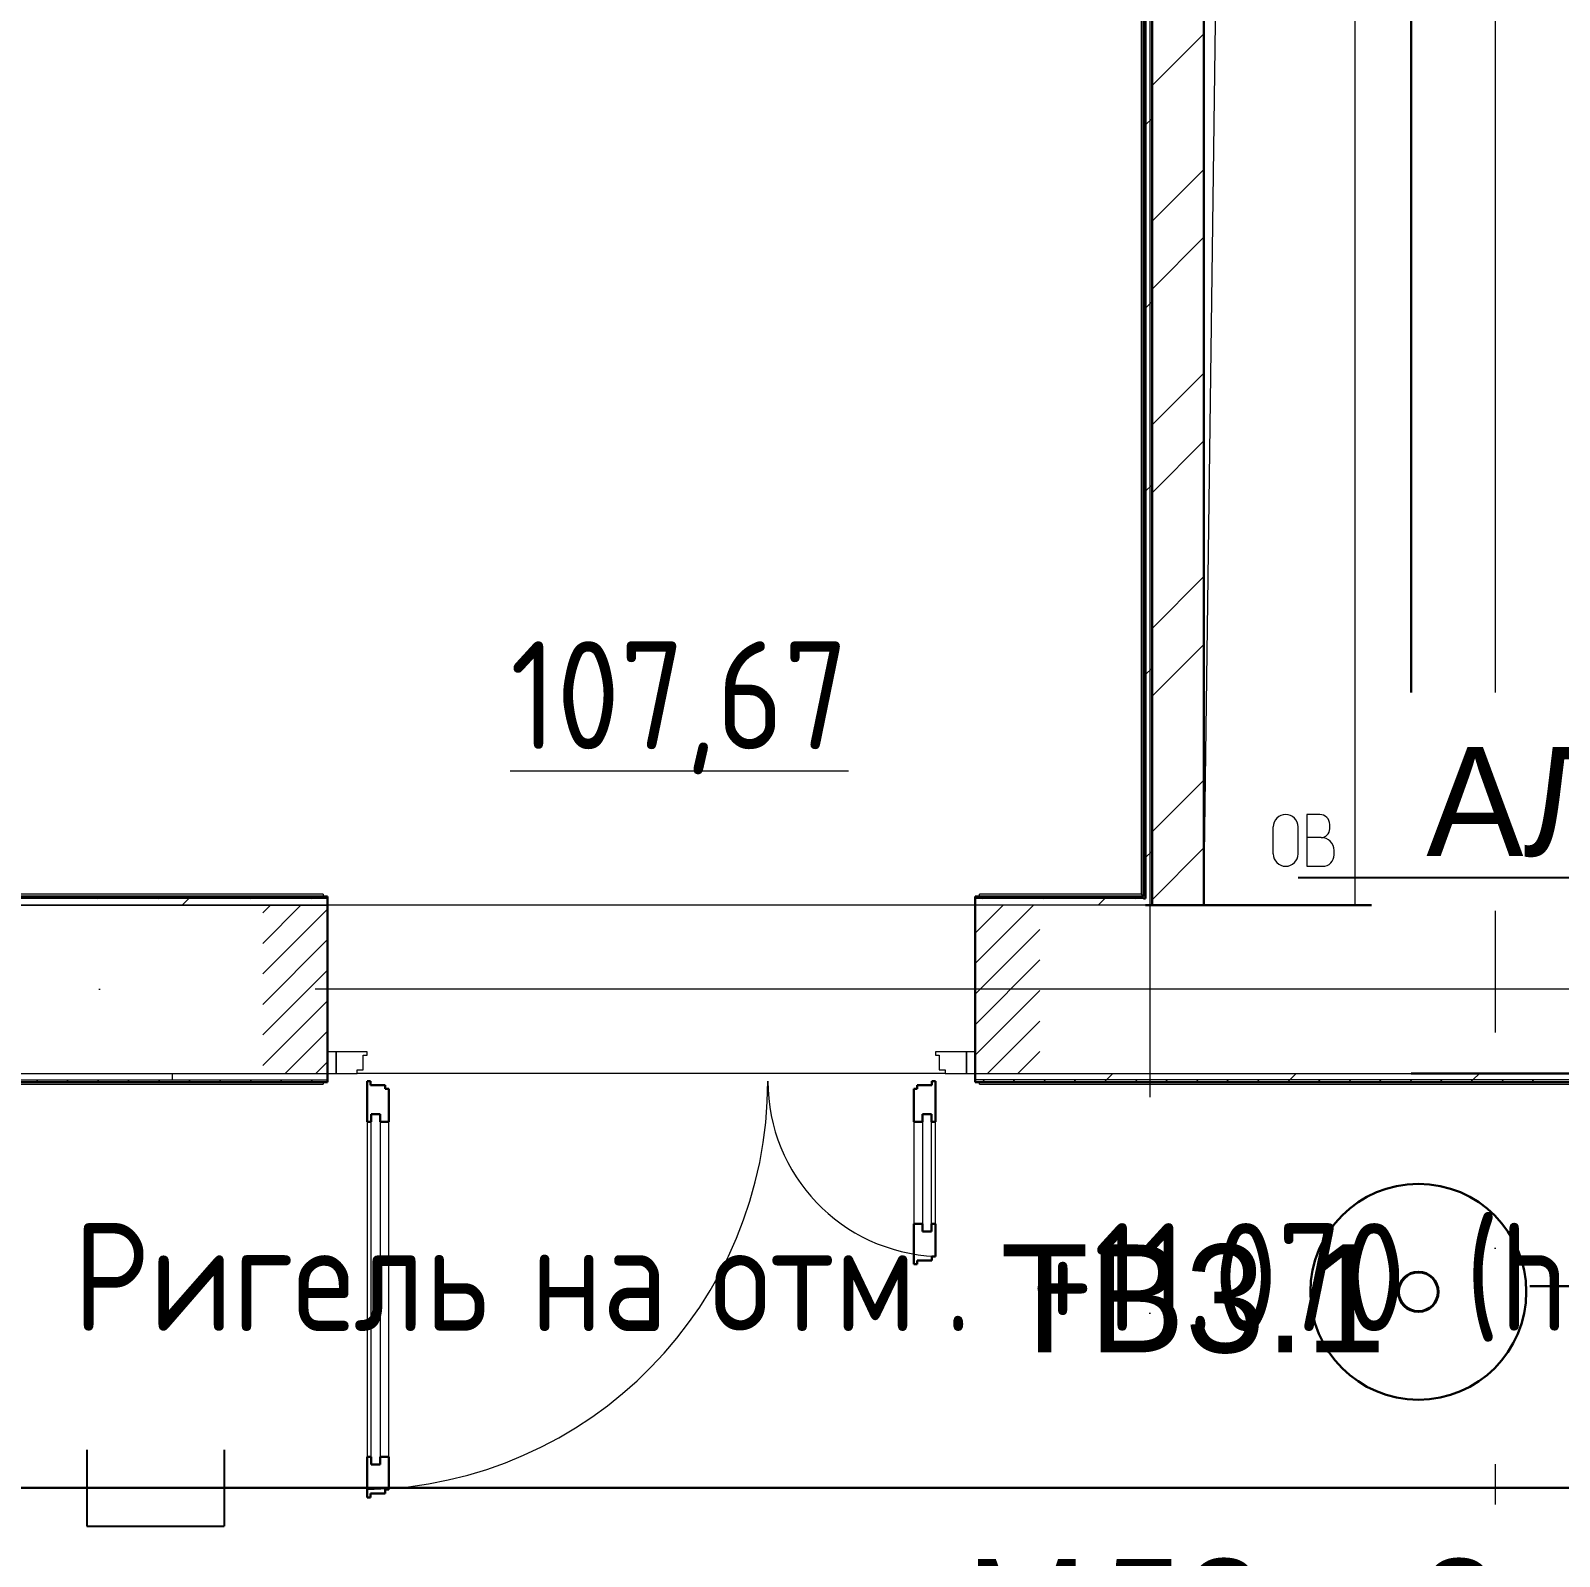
# Model space of a CAD drawing. Header units: millimetres. Extents: x -259793 to 503324, y -44556 to 93494.
# Drawn here: x 284353 to 287894, y -10477 to -6943 of the extents above; entities that cross this region are included whole.
import ezdxf
from ezdxf import colors
from ezdxf.entities.mleader import LeaderData, LeaderLine
from ezdxf.math import Vec2, Vec3

# ---------------------------------------------------------------- set-up
doc = ezdxf.new("R2010")
doc.units = ezdxf.units.MM
doc.linetypes.add('ADSK_Линия сетки', pattern=[25, 20, -2.5, 0, -2.5])
doc.linetypes.add('ADSK_Штриховая_ш2 п1_5', pattern=[4.5, 3, -1.5])
doc.layers.add('PDF _06 ТВ кабель эфирный', color=5, linetype='Continuous')
for name, color, linetype, lineweight in [('RC-Выноски', 7, 'Continuous', 0), ('Text', 7, 'Continuous', 15), ('Аннотация', 7, 'Continuous', 18), ('Двери', 252, 'Continuous', 9), ('лс', 5, 'Continuous', 30), ('Марки помещений', 252, 'Continuous', 20), ('Ограждение', 252, 'Continuous', 9), ('Оси', 252, 'Continuous', 9), ('Перекрытие', 252, 'Continuous', 18), ('Примечания', 7, 'Continuous', 25), ('Стены внутренние', 7, 'Continuous', 18), ('Стены наружные', 7, 'Continuous', 18), ('Стены штриховка', 7, 'Continuous', 9)]:
    doc.layers.add(name, color=color, linetype=linetype, lineweight=lineweight)
doc.layers.add('Двери открывание', color=7, linetype='Continuous', lineweight=9, true_color=0xc0c0c0)
doc.styles.add('GOST Common_2', font='', dxfattribs={"width": 0.9, "height": 250})
doc.styles.add('Mipgost_5', font='', dxfattribs={"height": 250})
doc.styles.get('GOST Common_2').set_extended_font_data('GOST type B')
doc.styles.get('Mipgost_5').set_extended_font_data('Mipgost')

# ---------------------------------------------------------------- blocks, each defined once
blk = doc.blocks.new('РозеткаТВ')
at = {"layer": 'Text', "color": 3, "lineweight": 30}
blk.add_circle((-3.6, 3.2), 250, dxfattribs=at)
at = {"layer": 'Text', "color": 3, "lineweight": 40}
blk.add_circle((-3.6, 3.2), 45.8, dxfattribs=at)
blk = doc.blocks.new('_None')
blk = doc.blocks.new('3 этаж')
at = {"color": 251, "lineweight": 18, "true_color": 0x636466}
for p, q in [((287420.8, -3298.4), (287420.8, -8968.4)), ((287070.8, -8968.4), (287145.2, -3365.7)), ((287339, -8758.6), (287309, -8758.6)), ((287309, -8758.6), (287309, -8878.6)), ((287362.3, -8792), (287362.3, -8782)), ((287231.5, -8849.9), (287231.5, -8787.3)), ((287288.8, -8849.9), (287288.8, -8787.3)), ((287342.3, -8812), (287309, -8812)), ((287372.3, -8852), (287372.3, -8842)), ((287309, -8878.6), (287345.7, -8878.6))]:
    blk.add_line(p, q, dxfattribs=at)
for centre, radius, start, end in [((287260.2, -8787.3), 28.7, 0, 180), ((287339, -8782), 23.3, 0, 90), ((287342.3, -8792), 20, 270, 0), ((287342.3, -8842), 30, 0, 90), ((287260.2, -8849.9), 28.7, 180, 0), ((287345.7, -8852), 26.7, 270, 0)]:
    blk.add_arc(centre, radius, start, end, dxfattribs=at)
at = {"layer": 'Двери', "color": 251, "linetype": 'Continuous', "lineweight": 18, "true_color": 0x636466}
for p, q in [((284979.4, -8968.4), (284890.8, -9057.1)), ((284908.7, -8968.4), (284890.8, -8986.4)), ((285040.8, -8977.8), (284890.8, -9127.8)), ((286676.5, -8968.4), (286540.8, -9104.1)), ((286605.8, -8968.4), (286540.8, -9033.4)), ((286690.8, -9024.8), (286540.8, -9174.8)), ((285040.8, -9048.5), (284890.8, -9198.5)), ((286690.8, -9095.6), (286540.8, -9245.6)), ((285040.8, -9119.2), (284890.8, -9269.2)), ((286690.8, -9166.3), (286540.8, -9316.3)), ((285040.8, -9189.9), (284890.8, -9339.9)), ((286690.8, -9237), (286569.3, -9358.4)), ((285040.8, -9260.6), (284943, -9358.4)), ((286690.8, -9307.7), (286640, -9358.4)), ((285040.8, -9331.3), (285013.7, -9358.4))]:
    blk.add_line(p, q, dxfattribs=at)
at = {"layer": 'Двери', "color": 251, "linetype": 'ADSK_Штриховая_ш2 п1_5', "true_color": 0x636466}
for p, q in [((285040.8, -8968.4), (284890.8, -8968.4)), ((285040.8, -9358.4), (285040.8, -8968.4)), ((286690.8, -8968.4), (286540.8, -8968.4)), ((286540.8, -8968.4), (286540.8, -9358.4)), ((284890.8, -9358.4), (285040.8, -9358.4)), ((286540.8, -9358.4), (286690.8, -9358.4))]:
    blk.add_line(p, q, dxfattribs=at)
at = {"layer": 'Двери', "color": 251, "true_color": 0x636466}
for p, q in [((285040.8, -9308.4), (285040.8, -9358.4)), ((285060.8, -9308.4), (285040.8, -9308.4)), ((285060.8, -9358.4), (285060.8, -9308.4)), ((285132.8, -9308.4), (285060.8, -9308.4)), ((285060.8, -9308.4), (285060.8, -9358.4)), ((285132.8, -9316.4), (285132.8, -9308.4)), ((286520.8, -9308.4), (286448.8, -9308.4)), ((286448.8, -9308.4), (286448.8, -9316.4)), ((286540.8, -9308.4), (286520.8, -9308.4)), ((286520.8, -9308.4), (286520.8, -9358.4)), ((286520.8, -9358.4), (286520.8, -9308.4)), ((286540.8, -9358.4), (286540.8, -9308.4)), ((285123.8, -9350.4), (285123.8, -9316.4)), ((285123.8, -9316.4), (285132.8, -9316.4)), ((286448.8, -9316.4), (286457.8, -9316.4)), ((286457.8, -9316.4), (286457.8, -9350.4)), ((285040.8, -9358.4), (285060.8, -9358.4)), ((285060.8, -9358.4), (285109.8, -9358.4)), ((285109.8, -9358.4), (285109.8, -9350.4)), ((285109.8, -9350.4), (285123.8, -9350.4)), ((286457.8, -9350.4), (286471.8, -9350.4)), ((286471.8, -9350.4), (286471.8, -9358.4)), ((286471.8, -9358.4), (286520.8, -9358.4)), ((286520.8, -9358.4), (286540.8, -9358.4)), ((285141.8, -9452.4), (285162.8, -9452.4)), ((285141.8, -10264.4), (285141.8, -9452.4)), ((285162.8, -9452.4), (285162.8, -10264.4)), ((286418.8, -9452.4), (286418.8, -9724.4)), ((286439.8, -9452.4), (286418.8, -9452.4)), ((286439.8, -9724.4), (286439.8, -9452.4)), ((285132.8, -9470.4), (285132.8, -10246.4)), ((285182.8, -10246.4), (285182.8, -9470.4)), ((286398.8, -9470.4), (286398.8, -9706.4)), ((286448.8, -9706.4), (286448.8, -9470.4)), ((286418.8, -9724.4), (286439.8, -9724.4)), ((285162.8, -10264.4), (285141.8, -10264.4))]:
    blk.add_line(p, q, dxfattribs=at)
at = {"layer": 'Двери', "color": 251, "lineweight": 30, "true_color": 0x636466}
for p, q in [((285140.8, -9376.4), (285132.8, -9376.4)), ((285132.8, -9376.4), (285132.8, -9470.4)), ((285140.8, -9385.4), (285140.8, -9376.4)), ((286448.8, -9376.4), (286440.8, -9376.4)), ((286440.8, -9376.4), (286440.8, -9385.4)), ((286448.8, -9470.4), (286448.8, -9376.4)), ((285174.8, -9385.4), (285140.8, -9385.4)), ((285174.8, -9394.4), (285174.8, -9385.4)), ((285182.8, -9394.4), (285174.8, -9394.4)), ((285182.8, -9470.4), (285182.8, -9394.4)), ((286406.8, -9394.4), (286398.8, -9394.4)), ((286398.8, -9394.4), (286398.8, -9470.4)), ((286406.8, -9385.4), (286406.8, -9394.4)), ((286440.8, -9385.4), (286406.8, -9385.4)), ((285141.8, -9452.4), (285141.8, -9470.4)), ((285162.8, -9452.4), (285141.8, -9452.4)), ((285162.8, -9470.4), (285162.8, -9452.4)), ((286418.8, -9470.4), (286418.8, -9452.4)), ((286418.8, -9452.4), (286439.8, -9452.4)), ((286439.8, -9452.4), (286439.8, -9470.4)), ((285141.8, -9470.4), (285132.8, -9470.4)), ((285182.8, -9470.4), (285162.8, -9470.4)), ((286398.8, -9470.4), (286418.8, -9470.4)), ((286439.8, -9470.4), (286448.8, -9470.4)), ((286398.8, -9706.4), (286398.8, -9800.4)), ((286398.8, -9706.4), (286418.8, -9706.4)), ((286418.8, -9706.4), (286418.8, -9724.4)), ((286418.8, -9724.4), (286439.8, -9724.4)), ((286439.8, -9706.4), (286448.8, -9706.4)), ((286439.8, -9724.4), (286439.8, -9706.4)), ((286448.8, -9782.4), (286448.8, -9706.4)), ((286398.8, -9800.4), (286406.8, -9800.4)), ((286406.8, -9800.4), (286406.8, -9791.4)), ((286406.8, -9791.4), (286440.8, -9791.4)), ((286440.8, -9791.4), (286440.8, -9782.4)), ((286440.8, -9782.4), (286448.8, -9782.4)), ((285132.8, -10246.4), (285132.8, -10340.4)), ((285141.8, -10246.4), (285132.8, -10246.4)), ((285141.8, -10264.4), (285141.8, -10246.4)), ((285162.8, -10264.4), (285141.8, -10264.4)), ((285162.8, -10246.4), (285162.8, -10264.4)), ((285182.8, -10246.4), (285162.8, -10246.4)), ((285182.8, -10322.4), (285182.8, -10246.4)), ((285140.8, -10340.4), (285140.8, -10331.4)), ((285140.8, -10331.4), (285174.8, -10331.4)), ((285174.8, -10331.4), (285174.8, -10322.4)), ((285174.8, -10322.4), (285182.8, -10322.4)), ((285132.8, -10340.4), (285140.8, -10340.4))]:
    blk.add_line(p, q, dxfattribs=at)
at = {"layer": 'Двери открывание', "color": 251, "true_color": 0x636466}
for centre, radius, start, end in [((285114.8, -9376.4), 946, 271.0903, 0), ((286466.8, -9376.4), 406, 180, 267.459)]:
    blk.add_arc(centre, radius, start, end, dxfattribs=at)
at = {"layer": 'Ограждение', "color": 251, "true_color": 0x636466}
for p, q in [((286925.8, -3163.4), (286925.8, -8943.4)), ((285030.8, -8943.4), (279350.8, -8943.4)), ((285030.8, -8943.4), (285030.8, -8948.4)), ((286550.8, -8948.4), (286550.8, -8943.4)), ((286925.8, -8943.4), (286550.8, -8943.4)), ((286925.8, -8943.4), (286930.8, -8948.4)), ((273550.8, -9383.4), (285030.8, -9383.4)), ((285030.8, -9378.4), (285030.8, -9383.4)), ((286550.8, -9383.4), (286550.8, -9378.4)), ((286550.8, -9383.4), (288920.8, -9383.4))]:
    blk.add_line(p, q, dxfattribs=at)
at = {"layer": 'Оси', "color": 251, "linetype": 'ADSK_Линия сетки', "ltscale": 200, "true_color": 0x636466}
for p, q in [((286945.8, 34587.2), (286945.8, -30119.6)), ((287745.8, -263.4), (287745.8, -31389.6)), ((314013.1, -9163.4), (237073.5, -9163.4))]:
    blk.add_line(p, q, dxfattribs=at)
at = {"layer": 'Перекрытие', "color": 251, "true_color": 0x636466}
blk.add_line((287420.8, -3298.4), (287420.8, -8968.4), dxfattribs=at)
at = {"layer": 'Стены внутренние', "color": 251, "lineweight": 30, "true_color": 0x636466}
for p, q in [((287550.8, -3298.4), (287550.8, -8968.4)), ((285040.8, -9358.4), (285040.8, -8968.4)), ((286540.8, -8968.4), (286540.8, -9358.4)), ((286950.8, -8968.4), (286935.8, -8968.4)), ((287550.8, -8968.4), (287070.8, -8968.4))]:
    blk.add_line(p, q, dxfattribs=at)
at = {"layer": 'Стены внутренние', "color": 251, "true_color": 0x636466}
for p, q in [((286935.8, -8968.4), (281710.8, -8968.4)), ((281710.8, -9358.4), (285040.8, -9358.4)), ((286471.8, -9358.4), (285109.8, -9358.4)), ((286540.8, -9358.4), (287550.8, -9358.4))]:
    blk.add_line(p, q, dxfattribs=at)
at = {"layer": 'Стены наружные', "color": 251, "lineweight": 30, "true_color": 0x636466}
for p, q in [((286930.8, -3158.4), (286930.8, -8948.4)), ((286935.8, -3163.4), (286935.8, -8953.4)), ((286950.8, -3178.4), (286950.8, -8968.4)), ((287070.8, -8968.4), (287070.8, -3298.4)), ((285040.8, -8948.4), (273540.8, -8948.4)), ((285040.8, -8968.4), (285040.8, -8948.4)), ((286540.8, -8948.4), (286540.8, -8968.4)), ((286930.8, -8948.4), (286540.8, -8948.4)), ((286935.8, -8953.4), (286930.8, -8953.4)), ((286950.8, -8968.4), (287070.8, -8968.4)), ((273540.8, -9378.4), (285040.8, -9378.4)), ((285040.8, -9378.4), (285040.8, -9358.4)), ((286540.8, -9358.4), (286540.8, -9378.4)), ((286540.8, -9378.4), (288915.8, -9378.4)), ((287940.8, -9358.4), (287550.8, -9358.4))]:
    blk.add_line(p, q, dxfattribs=at)
at = {"layer": 'Стены наружные', "color": 251, "linetype": 'Continuous', "lineweight": 9, "true_color": 0x636466}
for p, q in [((286930.8, -6954.4), (286935.8, -6949.4)), ((286950.8, -7070.4), (287070.8, -6950.4)), ((286930.8, -7025.2), (286935.8, -7020.2)), ((286930.8, -7095.9), (286935.8, -7090.9)), ((286935.8, -7161.6), (286950.8, -7146.6)), ((286930.8, -7166.6), (286935.8, -7161.6)), ((286930.8, -7237.3), (286935.8, -7232.3)), ((286950.8, -7384.7), (287070.8, -7264.7)), ((286930.8, -7308), (286935.8, -7303)), ((286930.8, -7378.7), (286935.8, -7373.7)), ((286950.8, -7541.8), (287070.8, -7421.8)), ((286930.8, -7449.4), (286935.8, -7444.4)), ((286930.8, -7520.1), (286935.8, -7515.1)), ((286935.8, -7585.8), (286950.8, -7570.8)), ((286930.8, -7590.8), (286935.8, -7585.8)), ((286930.8, -7661.5), (286935.8, -7656.5)), ((286930.8, -7732.3), (286935.8, -7727.3)), ((286988.5, -7818.4), (287070.8, -7736.2)), ((286930.8, -7803), (286935.8, -7798)), ((286950.8, -7856.2), (286988.5, -7818.4)), ((286930.8, -7873.7), (286935.8, -7868.7)), ((286950.8, -8013.3), (287070.8, -7893.3)), ((286930.8, -7944.4), (286935.8, -7939.4)), ((286935.8, -8010.1), (286950.8, -7995.1)), ((286930.8, -8015.1), (286935.8, -8010.1)), ((286930.8, -8085.8), (286935.8, -8080.8)), ((286930.8, -8156.5), (286935.8, -8151.5)), ((286950.8, -8327.6), (287070.8, -8207.6)), ((286930.8, -8227.2), (286935.8, -8222.2)), ((286930.8, -8297.9), (286935.8, -8292.9)), ((286930.8, -8368.7), (286935.8, -8363.7)), ((286950.8, -8484.8), (287070.8, -8364.8)), ((286935.8, -8434.4), (286950.8, -8419.4)), ((286930.8, -8439.4), (286935.8, -8434.4)), ((286930.8, -8510.1), (286935.8, -8505.1)), ((286930.8, -8580.8), (286935.8, -8575.8)), ((286930.8, -8651.5), (286935.8, -8646.5)), ((286950.8, -8799.1), (287070.8, -8679.1)), ((286930.8, -8722.2), (286935.8, -8717.2)), ((286930.8, -8792.9), (286935.8, -8787.9)), ((286935.8, -8858.6), (286950.8, -8843.6)), ((286950.8, -8956.2), (287070.8, -8836.2)), ((286930.8, -8863.6), (286935.8, -8858.6)), ((284366.1, -8953.4), (284371.1, -8948.4)), ((284436.8, -8953.4), (284441.8, -8948.4)), ((284507.5, -8953.4), (284512.5, -8948.4)), ((284578.2, -8953.4), (284583.2, -8948.4)), ((284648.9, -8953.4), (284653.9, -8948.4)), ((284704.6, -8968.4), (284719.6, -8953.4)), ((284719.6, -8953.4), (284724.6, -8948.4)), ((284790.4, -8953.4), (284795.4, -8948.4)), ((284861.1, -8953.4), (284866.1, -8948.4)), ((284931.8, -8953.4), (284936.8, -8948.4)), ((285002.5, -8953.4), (285007.5, -8948.4)), ((286558.1, -8953.4), (286563.1, -8948.4)), ((286628.8, -8953.4), (286633.8, -8948.4)), ((286699.5, -8953.4), (286704.5, -8948.4)), ((286770.3, -8953.4), (286775.3, -8948.4)), ((286826, -8968.4), (286841, -8953.4)), ((286841, -8953.4), (286846, -8948.4)), ((286911.7, -8953.4), (286916.7, -8948.4)), ((286930.8, -8934.3), (286935.8, -8929.3)), ((284365.4, -9378.4), (284370.4, -9373.4)), ((284436.1, -9378.4), (284441.1, -9373.4)), ((284506.8, -9378.4), (284511.8, -9373.4)), ((284577.5, -9378.4), (284582.5, -9373.4)), ((284648.2, -9378.4), (284653.2, -9373.4)), ((284681.8, -9373.4), (284681.8, -9358.4)), ((284718.9, -9378.4), (284723.9, -9373.4)), ((284789.6, -9378.4), (284794.6, -9373.4)), ((284860.3, -9378.4), (284865.3, -9373.4)), ((284931, -9378.4), (284936, -9373.4)), ((285001.8, -9378.4), (285006.8, -9373.4)), ((286557.4, -9378.4), (286562.4, -9373.4)), ((286628.1, -9378.4), (286633.1, -9373.4)), ((286698.8, -9378.4), (286703.8, -9373.4)), ((286769.5, -9378.4), (286774.5, -9373.4)), ((286840.2, -9378.4), (286845.2, -9373.4)), ((286845.2, -9373.4), (286860.2, -9358.4)), ((286910.9, -9378.4), (286915.9, -9373.4)), ((286981.7, -9378.4), (286986.7, -9373.4)), ((287052.4, -9378.4), (287057.4, -9373.4)), ((287123.1, -9378.4), (287128.1, -9373.4)), ((287193.8, -9378.4), (287198.8, -9373.4)), ((287264.5, -9378.4), (287269.5, -9373.4)), ((287269.5, -9373.4), (287284.5, -9358.4)), ((287335.2, -9378.4), (287340.2, -9373.4)), ((287405.9, -9378.4), (287410.9, -9373.4)), ((287476.6, -9378.4), (287481.6, -9373.4)), ((287547.3, -9378.4), (287552.3, -9373.4)), ((287618, -9378.4), (287623, -9373.4)), ((287688.8, -9378.4), (287693.8, -9373.4)), ((287693.8, -9373.4), (287708.8, -9358.4)), ((287759.5, -9378.4), (287764.5, -9373.4)), ((287830.2, -9378.4), (287835.2, -9373.4))]:
    blk.add_line(p, q, dxfattribs=at)
at = {"layer": 'Стены наружные', "color": 251, "true_color": 0x636466}
blk.add_line((281710.8, -8968.4), (285040.8, -8968.4), dxfattribs=at)
at = {"layer": 'Стены штриховка', "color": 251, "true_color": 0x636466}
for p, q in [((285040.8, -8953.4), (273540.8, -8953.4)), ((286930.8, -8953.4), (286540.8, -8953.4)), ((273540.8, -9373.4), (285040.8, -9373.4)), ((288910.8, -9373.4), (286540.8, -9373.4))]:
    blk.add_line(p, q, dxfattribs=at)
at = {"layer": 'Аннотация', "color": 251, "true_color": 0x636466, "style": 'GOST Common_2', "width": 0.9}
for s, p in [('. +11.070 (h', (286470.1, -9955.1)), ('Ригель', (284452, -9955.1)), ('на', (285511.7, -9955.1)), ('отм', (285928.4, -9955.1))]:
    blk.add_text(s, height=250, dxfattribs=at).set_placement(p)
at = {"layer": 'Марки помещений', "color": 251, "true_color": 0x636466, "style": 'GOST Common_2', "width": 0.9}
blk.add_text('%%U107,67', height=250, dxfattribs=at).set_placement((285464, -8607.4))

msp = doc.modelspace()

# ---------------------------------------------------------------- linework, layer by layer
at = {"layer": 'PDF _06 ТВ кабель эфирный', "color": 0, "lineweight": 25}
msp.add_line((284483.11347, -10406.83462), (284801.76305, -10406.83462), dxfattribs=at)
for points in [[(284483.11347, -10230.46633), (284483.11347, -10318.65048)], [(284801.76305, -10230.46633), (284801.76305, -10318.65048)], [(284483.11347, -10318.65048), (284483.11347, -10406.83462)], [(284801.76305, -10318.65048), (284801.76305, -10406.83462)]]:
    msp.add_lwpolyline(points, dxfattribs=at)
at = {"layer": 'лс', "color": 104}
for p, q in [((290435.03428, -9844.01541), (287825.4548, -9851.47693)), ((259881.49909, -10318.65048), (291435.0303, -10318.65048))]:
    msp.add_line(p, q, dxfattribs=at)

# ---------------------------------------------------------------- block references
msp.add_blockref('3 этаж', (0, 0))

# ---------------------------------------------------------------- texts
at = {"layer": 'Примечания', "lineweight": 25, "ltscale": 100, "insert": (286599.69356, -9754.57512), "char_height": 250, "width": 3010.3388609, "attachment_point": 1, "style": 'Mipgost_5'}
msp.add_mtext('ТВ3.1', dxfattribs=at)

# ---------------------------------------------------------------- next in the draw order: leaders
at = {"layer": 'RC-Выноски', "lineweight": 5}
ml = msp.add_multileader_mtext('Standard', dxfattribs=at)
ml.set_content('МЛ2 с 2 этажа\\PМЛ1 на 1 этаж ', color=256, style='Mipgost_5')
ml.set_leader_properties()
ml.set_arrow_properties(name='NONE')
ml.build(insert=Vec2(0, 0))
ml.multileader.update_dxf_attribs({"has_text_frame": 1, "text_left_attachment_type": 6, "text_right_attachment_type": 6, "dogleg_length": 2, "arrow_head_size": 404, "scale": 100})
ctx = ml.context
ctx.base_point, ctx.scale, ctx.char_height, ctx.arrow_head_size, ctx.landing_gap_size, ctx.plane_origin = Vec3(286418.87843, -10786.24733), 100, 252.5, 404, 101, Vec3(-186330.54955, -453275.61783)
ctx.left_attachment, ctx.right_attachment = 6, 6
notes = []
notes.append((ctx, [(1, (1, 1, 0), (288789.49272, -10786.24733), (-1, 0), 202, [(0, [(290470.85289, -9245.33442)], 0, [])])]))
ctx.mtext.insert, ctx.mtext.flow_direction = Vec3(286519.87843, -10483.24733), 5
ctx.mtext.has_bg_fill, ctx.mtext.bg_color, ctx.mtext.bg_scale_factor, ctx.mtext.bg_transparency, ctx.mtext.use_window_bg_color = 1, -1027028792, 1.5, 0, 1
for ctx, leaders in notes:
    for number, flags, end, landing, length, lines in leaders:
        leader = LeaderData()
        leader.index, (leader.has_last_leader_line, leader.has_dogleg_vector, leader.attachment_direction) = number, flags
        leader.last_leader_point, leader.dogleg_vector, leader.dogleg_length = Vec3(end), Vec3(landing), length
        for number, points, colour, breaks in lines:
            line = LeaderLine()
            line.index, line.vertices, line.color, line.breaks = number, Vec3.list(points), colors.encode_raw_color(colour), breaks
            leader.lines.append(line)
        ctx.leaders.append(leader)

# ---------------------------------------------------------------- next in the draw order: leaders
ml = msp.add_multileader_mtext('Standard', dxfattribs=at)
ml.set_content('АЛ3.1', color=256, style='Mipgost_5')
ml.set_leader_properties()
ml.build(insert=Vec2(0, 0))
ml.multileader.update_dxf_attribs({"has_text_frame": 1, "text_left_attachment_type": 6, "text_right_attachment_type": 6, "dogleg_length": 2, "arrow_head_size": 404, "scale": 100})
ctx = ml.context
ctx.base_point, ctx.scale, ctx.char_height, ctx.arrow_head_size, ctx.landing_gap_size, ctx.plane_origin = Vec3(287484.89938, -8905.37444), 100, 252.5, 404, 101, Vec3(-191067.12022, -453462.38891)
ctx.left_attachment, ctx.right_attachment = 6, 6
notes = []
notes.append((ctx, [(1, (1, 1, 0), (288531.51188, -8905.37444), (-1, 0), 202, [(0, [(288531.51188, -9851.47693)], 0, [])])]))
ctx.mtext.insert, ctx.mtext.flow_direction = Vec3(287585.89938, -8602.37444), 5
ctx.mtext.has_bg_fill, ctx.mtext.bg_color, ctx.mtext.bg_scale_factor, ctx.mtext.bg_transparency, ctx.mtext.use_window_bg_color = 1, -1027028792, 1.5, 0, 1
for ctx, leaders in notes:
    for number, flags, end, landing, length, lines in leaders:
        leader = LeaderData()
        leader.index, (leader.has_last_leader_line, leader.has_dogleg_vector, leader.attachment_direction) = number, flags
        leader.last_leader_point, leader.dogleg_vector, leader.dogleg_length = Vec3(end), Vec3(landing), length
        for number, points, colour, breaks in lines:
            line = LeaderLine()
            line.index, line.vertices, line.color, line.breaks = number, Vec3.list(points), colors.encode_raw_color(colour), breaks
            leader.lines.append(line)
        ctx.leaders.append(leader)

# ---------------------------------------------------------------- next in the draw order: block references
at = {"layer": 'лс', "color": 104}
msp.add_blockref('РозеткаТВ', (287571.16506, -9867.35613), dxfattribs=at)

doc.saveas('drawing.dxf')
